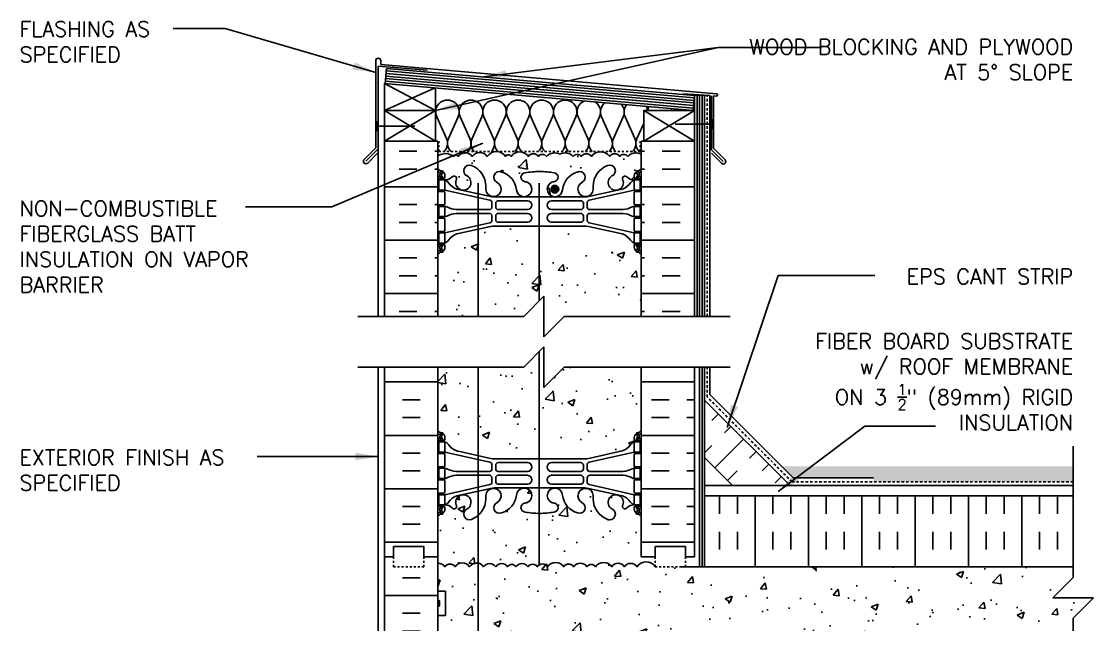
# Model space of a CAD drawing. Header units: inches. Extents: x 103.7 to 156.5, y 88.9 to 167.4.
# Drawn here: x 103.7 to 156.5, y 137.7 to 167.4 of the extents above; entities that cross this region are included whole.
import ezdxf

# ---------------------------------------------------------------- set-up
doc = ezdxf.new("R2010")
doc.units = ezdxf.units.IN
doc.header["$LTSCALE"] = 0.5
doc.header["$MEASUREMENT"] = 0
doc.linetypes.add('DASHED2', pattern=[0.375, 0.25, -0.125])
for name, color, linetype in [('HATCH', 12, 'Continuous'), ('line25', 2, 'Continuous'), ('LINE3', 3, 'Continuous'), ('LINE50', 5, 'Continuous'), ('LINE9', 9, 'Continuous'), ('TEXT', 4, 'Continuous'), ('Web_Edge', 9, 'Continuous')]:
    doc.layers.add(name, color=color, linetype=linetype)
doc.styles.add('DIM', font='romans.shx', dxfattribs={"width": 0.7})
doc.styles.add('ROMANS', font='romans.shx', dxfattribs={"height": 0.75})
doc.dimstyles.new('ext_12', dxfattribs={"dimscale": 12, "dimtxt": 0.09375, "dimasz": 0.09375, "dimexe": 0.09375, "dimexo": 0.0625, "dimgap": 0.0625, "dimtad": 1, "dimdec": 1, "dimzin": 3, "dimdsep": 46, "dimlunit": 4, "dimtxsty": 'DIM', "dimcen": 0.09, "dimdle": 0.09375, "dimclrt": 4, "dimadec": 0, "dimazin": 0, "dimtfac": 1, "dimtdec": 1, "dimtmove": 2, "dimatfit": 3, "dimfxl": 1, "dimfrac": 2, "dimtolj": 1, "dimtzin": 0, "dimarcsym": 0})

msp = doc.modelspace()

# ---------------------------------------------------------------- hatches: boundary and pattern name
at = {"layer": 'HATCH'}
h = msp.add_hatch(dxfattribs=at)
h.set_pattern_fill('INSUL', color=256, scale=7, style=0)
h.set_pattern_definition([(0, (-2801.9145, -252.9), (0, 2.625), []), (0, (-2801.9145, -252.025), (0, 2.625), [0.875, -0.875]), (0, (-2801.9145, -251.15), (0, 2.625), [0.875, -0.875])])
h.paths.add_polyline_path([(124.247, 161.479), (121.622, 161.479), (121.622, 152.854), (124.247, 152.854)])
h = msp.add_hatch(dxfattribs=at)
h.set_pattern_fill('INSUL', color=256, scale=7, style=0)
h.set_pattern_definition([(180, (3060.4086, -252.9), (0, 2.625), []), (180, (3060.4086, -252.025), (0, 2.625), [0.875, -0.875]), (180, (3060.4086, -251.15), (0, 2.625), [0.875, -0.875])])
h.paths.add_polyline_path([(136.872, 161.479), (134.247, 161.479), (134.247, 152.854), (136.872, 152.854)])
h = msp.add_hatch(dxfattribs=at)
h.set_pattern_fill('AR-CONC', color=256, scale=0.5)
h.paths.add_polyline_path([(155.512, 138.003), (156.512, 139.003), (154.512, 139.003), (155.512, 140.003), (155.512, 140.534), (136.185, 140.534), (134.935, 140.534), (134.935, 140.56, 0.508635), (134.046, 140.543, 0.520567), (133.429, 140.543, 0.520567), (132.797, 140.543, 0.520567), (132.008, 140.543, 0.520567), (131.582, 140.543, 0.520567), (130.923, 140.543, 0.520567), (130.435, 140.543, 0.520567), (129.646, 140.543, 0.520567), (129.136, 140.543, 0.520567), (128.679, 140.543, 0.520567), (128.088, 140.543, 0.520567), (127.678, 140.543, 0.520567), (127.09, 140.543, 0.520567), (126.495, 140.543, 0.520567), (125.806, 140.543, 0.520567), (125.091, 140.543, 0.520567), (124.589, 140.543, 0.253229), (124.247, 140.714), (124.247, 139.339), (124.612, 139.339), (124.612, 138.139), (124.247, 138.139), (124.247, 137.389), (124.612, 137.389), (124.612, 136.189), (124.247, 136.189), (124.247, 135.439), (124.612, 135.439), (124.612, 134.239), (124.247, 134.239), (124.247, 133.489), (124.612, 133.489), (124.612, 132.405, -0.223532), (124.822, 132.284, -0.520567), (125.215, 132.284, -0.520567), (125.547, 132.284, -0.520567), (125.909, 132.284, -0.520567), (126.281, 132.284, -0.520567), (126.747, 132.284, -0.520567), (127.14, 132.284, -0.520567), (127.471, 132.284, -0.520567), (127.834, 132.284, -0.520567), (128.206, 132.284, -0.520567), (128.672, 132.284, -0.520567), (129.065, 132.284, -0.520567), (129.396, 132.284, -0.493322), (129.747, 132.3, -0.520567), (130.14, 132.3, -0.520567), (130.471, 132.3, -0.546814), (130.843, 132.284, -0.520567), (131.237, 132.284, -0.520567), (131.568, 132.284, -0.546814), (131.94, 132.269, -0.520567), (132.333, 132.269, -0.520567), (132.664, 132.269, -0.546814), (133.036, 132.254, -0.520567), (133.43, 132.254, -0.520567), (133.761, 132.254, -0.546814), (134.133, 132.239, -0.153631), (134.247, 132.327), (134.247, 132.534), (155.512, 132.534)])
h.paths.add_polyline_path([(134.247, 143.034, 0.08841), (134.101, 143.132), (134.011, 143.132), (134.011, 143.174, -0.249069), (133.901, 143.381), (133.901, 143.448, -0.414214), (133.964, 143.511), (134.011, 143.511), (134.011, 143.581), (133.906, 143.581, 0.231736), (133.548, 143.43, -0.8344), (133.337, 143.555), (133.349, 143.576, 2.155404), (132.81, 143.382, -1), (132.596, 142.871, -0.311223), (131.887, 143.887), (131.888, 144.052, 1.661382), (131.327, 143.699, -1), (131.113, 143.188, -0.307094), (130.375, 144.084, 1.604516), (129.816, 143.708, 0.055617), (129.995, 143.662, -0.843243), (129.961, 143.23, -0.047544), (129.247, 143.165, -0.047544), (128.533, 143.23, -0.843243), (128.499, 143.662, 0.055617), (128.678, 143.708, 1.604516), (128.12, 144.084, -0.307094), (127.381, 143.188, -1), (127.167, 143.699, 1.661382), (126.606, 144.052), (126.607, 143.906, -0.316114), (125.898, 142.871, -1), (125.684, 143.382, 2.155404), (125.146, 143.576), (125.157, 143.555, -0.834375), (124.946, 143.43, 0.23174), (124.588, 143.581), (124.483, 143.581), (124.483, 143.511), (124.531, 143.511, -0.414214), (124.593, 143.448), (124.593, 143.381, -0.249069), (124.483, 143.174), (124.483, 143.132), (124.393, 143.132, 0.088416), (124.247, 143.034), (124.247, 141.034), (124.247, 140.714, -0.253229), (124.589, 140.543, -0.520567), (125.091, 140.543, -0.520567), (125.806, 140.543, -0.520567), (126.495, 140.543, -0.520567), (127.09, 140.543, -0.520567), (127.678, 140.543, -0.520567), (128.088, 140.543, -0.520567), (128.679, 140.543, -0.520567), (129.136, 140.543, -0.520567), (129.646, 140.543, -0.520567), (130.435, 140.543, -0.520567), (130.923, 140.543, -0.520567), (131.582, 140.543, -0.520567), (132.008, 140.543, -0.520567), (132.797, 140.543, -0.520567), (133.429, 140.543, -0.520567), (134.046, 140.543, -0.508635), (134.935, 140.56), (134.935, 141.034), (134.247, 141.034)])
h.paths.add_polyline_path([(134.247, 150.354), (130.466, 150.354), (129.466, 149.354), (129.466, 151.354), (128.466, 150.354), (124.247, 150.354), (124.247, 147.227, 0.088416), (124.393, 147.129), (124.483, 147.129), (124.483, 147.088, -0.249069), (124.593, 146.881), (124.593, 146.813, -0.414214), (124.531, 146.751), (124.483, 146.751), (124.483, 146.681), (124.588, 146.681, -0.168672), (124.774, 146.531, 0.17445), (125.181, 146.235), (126.762, 145.882, 0.054974), (127.089, 145.846), (129.247, 145.846), (131.405, 145.846, 0.054974), (131.732, 145.882), (133.313, 146.235, 0.17445), (133.72, 146.531, -0.168672), (133.906, 146.681), (134.011, 146.681), (134.011, 146.751), (133.964, 146.751, -0.414214), (133.901, 146.813), (133.901, 146.881, -0.249069), (134.011, 147.088), (134.011, 147.129), (134.101, 147.129, 0.08841), (134.247, 147.227)])
h.paths.add_polyline_path([(134.247, 155.917, 0.08841), (134.101, 156.015), (134.011, 156.015), (134.011, 156.056, -0.249069), (133.901, 156.263), (133.901, 156.331, -0.414214), (133.964, 156.393), (134.011, 156.393), (134.011, 156.463), (133.906, 156.463, -0.168672), (133.72, 156.613, 0.17445), (133.313, 156.909), (131.732, 157.262, 0.054974), (131.405, 157.298), (129.247, 157.298), (127.089, 157.298, 0.054974), (126.762, 157.262), (125.181, 156.909, 0.17445), (124.774, 156.613, -0.168672), (124.588, 156.463), (124.483, 156.463), (124.483, 156.393), (124.531, 156.393, -0.414214), (124.593, 156.331), (124.593, 156.263, -0.249069), (124.483, 156.056), (124.483, 156.015), (124.393, 156.015, 0.088416), (124.247, 155.917), (124.247, 152.854), (128.466, 152.854), (129.466, 153.854), (129.466, 151.854), (130.466, 152.854), (134.247, 152.854)])
h.paths.add_polyline_path([(132.596, 160.273, -1), (132.81, 159.762, 2.155404), (133.349, 159.567), (133.337, 159.589, -0.834375), (133.548, 159.714, 0.23174), (133.906, 159.563), (134.011, 159.563), (134.011, 159.633), (133.964, 159.633, -0.414214), (133.901, 159.696), (133.901, 159.763, -0.249069), (134.011, 159.97), (134.011, 160.012), (134.101, 160.012, 0.08841), (134.247, 160.11), (134.247, 160.83, 0.336749), (133.585, 160.724, 0.520567), (133.198, 160.724, 0.520567), (132.698, 160.724, 0.259173), (132.247, 160.944, 0.259173), (131.796, 160.724, 0.520567), (131.296, 160.724, 0.520567), (130.909, 160.724, 0.336749), (130.247, 160.83, 0.336749), (129.585, 160.724, 0.520567), (129.198, 160.724, 0.520567), (128.698, 160.724, 0.520567), (127.852, 160.724, 0.520567), (127.57, 160.724, 0.520567), (126.675, 160.724, 0.520567), (125.935, 160.724, 0.520567), (125.242, 160.724, 0.520567), (125.022, 160.724, 0.321585), (124.247, 160.75), (124.247, 160.11, 0.088416), (124.393, 160.012), (124.483, 160.012), (124.483, 159.97, -0.249069), (124.593, 159.763), (124.593, 159.696, -0.414214), (124.531, 159.633), (124.483, 159.633), (124.483, 159.563), (124.588, 159.563, 0.231736), (124.946, 159.714, -0.8344), (125.157, 159.589), (125.146, 159.567, 2.155404), (125.684, 159.762, -1), (125.898, 160.273, -0.311223), (126.607, 159.257), (126.606, 159.092, 1.661382), (127.167, 159.445, -1), (127.381, 159.956, -0.30095), (128.117, 159.084, 1.661382), (128.678, 159.436, 0.055617), (128.499, 159.482, -0.843243), (128.533, 159.914, -0.047544), (129.247, 159.979, -0.047544), (129.961, 159.914, -0.843243), (129.995, 159.482, 0.055617), (129.816, 159.436, 1.661382), (130.377, 159.084, -0.30095), (131.113, 159.956, -1), (131.327, 159.445, 1.661382), (131.888, 159.092), (131.887, 159.257, -0.311223)])
h.paths.add_polyline_path([(133.737, 131.722), (133.617, 131.922), (133.617, 132.034), (134.247, 132.034), (134.247, 132.327, 0.153631), (134.133, 132.239, 0.546814), (133.761, 132.254, 0.520567), (133.43, 132.254, 0.520567), (133.036, 132.254, 0.546814), (132.664, 132.269, 0.520567), (132.333, 132.269, 0.520567), (131.94, 132.269, 0.546814), (131.568, 132.284, 0.520567), (131.237, 132.284, 0.520567), (130.843, 132.284, 0.546814), (130.471, 132.3, 0.520567), (130.14, 132.3, 0.520567), (129.747, 132.3, 0.493322), (129.396, 132.284, 0.520567), (129.065, 132.284, 0.520567), (128.672, 132.284, 0.520567), (128.206, 132.284, 0.520567), (127.834, 132.284, 0.520567), (127.471, 132.284, 0.520567), (127.14, 132.284, 0.520567), (126.747, 132.284, 0.520567), (126.281, 132.284, 0.520567), (125.909, 132.284, 0.520567), (125.547, 132.284, 0.520567), (125.215, 132.284, 0.520567), (124.822, 132.284, 0.223532), (124.612, 132.405, 0.266074), (124.356, 132.284, 0.154863), (124.247, 132.368), (124.247, 132.034), (124.877, 132.034), (124.877, 131.922), (124.757, 131.722), (124.757, 130.361, 0.268156), (124.918, 130.213), (133.576, 130.213, 0.268138), (133.737, 130.361)])
h.paths.add_polyline_path([(129.171, 129.65, 0.225652), (128.796, 130.025), (125.132, 130.025, 0.225652), (124.757, 129.65), (124.757, 128.809, 0.225652), (125.132, 128.434), (128.796, 128.434, 0.225652), (129.171, 128.809)])
h.paths.add_polyline_path([(129.171, 127.869, 0.225652), (128.796, 128.244), (125.132, 128.244, 0.225652), (124.757, 127.869), (124.757, 127.028, 0.225652), (125.132, 126.653), (128.796, 126.653, 0.225652), (129.171, 127.028)])
h.paths.add_polyline_path([(133.737, 127.869, 0.225652), (133.362, 128.244), (129.698, 128.244, 0.225652), (129.323, 127.869), (129.323, 127.028, 0.225652), (129.698, 126.653), (133.362, 126.653, 0.225652), (133.737, 127.028)])
h.paths.add_polyline_path([(133.737, 129.65, 0.225652), (133.362, 130.025), (129.698, 130.025, 0.225652), (129.323, 129.65), (129.323, 128.809, 0.225652), (129.698, 128.434), (133.362, 128.434, 0.225652), (133.737, 128.809)])
h.paths.add_polyline_path([(133.737, 125.6, 0.108935), (133.584, 125.487, -0.8344), (133.373, 125.613), (133.385, 125.634, 2.155404), (132.846, 125.44, -1), (132.632, 124.929, -0.311223), (131.923, 125.945), (131.924, 126.11, 1.661382), (131.363, 125.757, -1), (131.149, 125.246, -0.30095), (130.413, 126.118, 1.661382), (129.852, 125.765, 0.055617), (130.031, 125.72, -0.843243), (129.997, 125.287, -0.049932), (129.247, 125.223, -0.049932), (128.497, 125.287, -0.843243), (128.463, 125.72, 0.055617), (128.642, 125.765, 1.661382), (128.081, 126.118, -0.30095), (127.345, 125.246, -1), (127.131, 125.757, 1.661382), (126.57, 126.11), (126.571, 125.945, -0.311223), (125.862, 124.929, -1), (125.648, 125.44, 2.155404), (125.11, 125.634), (125.121, 125.613, -0.834375), (124.91, 125.487, 0.108938), (124.757, 125.6), (124.757, 123.763), (124.657, 123.763), (124.657, 123.733, -0.414214), (124.607, 123.683), (124.481, 123.683), (124.432, 123.533, -0.6), (124.332, 123.533), (124.247, 123.794), (124.247, 123.034), (124.247, 121.034, 0.088416), (124.393, 120.937), (124.483, 120.937), (124.483, 120.895, -0.249069), (124.593, 120.688), (124.593, 120.621, -0.414214), (124.531, 120.558), (124.483, 120.558), (124.483, 120.488), (124.588, 120.488, 0.231736), (124.946, 120.639, -0.8344), (125.157, 120.514), (125.146, 120.492, 2.155404), (125.684, 120.687, -1), (125.898, 121.198, -0.311223), (126.607, 120.182), (126.606, 120.017, 1.661382), (127.167, 120.37, -1), (127.381, 120.881, -0.30095), (128.117, 120.009, 1.661382), (128.678, 120.361, 0.055617), (128.499, 120.407, -0.843243), (128.533, 120.839, -0.047544), (129.247, 120.904, -0.047544), (129.961, 120.839, -0.843243), (129.995, 120.407, 0.055617), (129.816, 120.361, 1.661382), (130.377, 120.009, -0.30095), (131.113, 120.881, -1), (131.327, 120.37, 1.661382), (131.888, 120.017), (131.887, 120.182, -0.311223), (132.596, 121.198, -1), (132.81, 120.687, 2.155404), (133.349, 120.492), (133.337, 120.514, -0.834375), (133.548, 120.639, 0.23174), (133.906, 120.488), (134.011, 120.488), (134.011, 120.558), (133.964, 120.558, -0.414214), (133.901, 120.621), (133.901, 120.688, -0.249069), (134.011, 120.895), (134.011, 120.937), (134.101, 120.937, 0.08841), (134.247, 121.034), (134.247, 123.034), (134.247, 123.794), (134.162, 123.533, -0.6), (134.062, 123.533), (134.013, 123.683), (133.887, 123.683, -0.414214), (133.837, 123.733), (133.837, 123.763), (133.737, 123.763)])
h.paths.add_polyline_path([(134.247, 116.842, 0.08841), (134.101, 116.939), (134.011, 116.939), (134.011, 116.981, -0.249069), (133.901, 117.188), (133.901, 117.256, -0.414214), (133.964, 117.318), (134.011, 117.318), (134.011, 117.388), (133.906, 117.388, -0.155529), (133.73, 117.522, 0.180914), (133.313, 117.834), (131.732, 118.187, 0.054974), (131.405, 118.223), (129.247, 118.223), (127.089, 118.223, 0.054974), (126.762, 118.187), (125.181, 117.834, 0.180914), (124.764, 117.522, -0.155529), (124.588, 117.388), (124.483, 117.388), (124.483, 117.318), (124.531, 117.318, -0.414214), (124.593, 117.256), (124.593, 117.188, -0.249069), (124.483, 116.981), (124.483, 116.939), (124.393, 116.939, 0.088416), (124.247, 116.842), (124.247, 114.034), (128.466, 114.034), (129.466, 115.034), (129.466, 113.034), (130.466, 114.034), (134.247, 114.034)])
h = msp.add_hatch(dxfattribs=at)
h.set_pattern_fill('INSUL', color=256, scale=7, style=0)
h.paths.add_polyline_path([(136.872, 150.354), (134.247, 150.354), (134.247, 141.034), (134.935, 141.034), (134.935, 141.534), (136.435, 141.534), (136.435, 141.034), (136.872, 141.034)])
h.paths.add_polyline_path([(124.247, 150.354), (121.622, 150.354), (121.622, 141.034), (122.06, 141.034), (122.06, 141.534), (123.56, 141.534), (123.56, 141.034), (124.247, 141.034)])
h = msp.add_hatch(dxfattribs=at)
h.set_pattern_fill('INSUL', color=256, scale=7, angle=45, style=0)
h.set_pattern_definition([(45, (30.069, -14.3667), (-1.856155, 1.856155), []), (45, (29.4502, -13.748), (-1.856155, 1.856155), [0.875, -0.875]), (45, (28.8315, -13.1292), (-1.856155, 1.856155), [0.875, -0.875])])
h.paths.add_polyline_path([(138.62, 144.659), (141.449, 144.659), (137.372, 148.736), (137.372, 145.908)])
h = msp.add_hatch(dxfattribs=at)
h.set_pattern_fill('GRAVEL', color=256, style=0)
h.set_pattern_definition([(228.0128, (4.72, 1), (-7.999998232, -9.000001342), [0.134536, -13.319088]), (184.9697, (4.63, 0.9), (12.0000010515, 0.999991307), [0.230868, -22.855925]), (132.5104, (4.4, 0.88), (9.999990718, -11.000008674), [0.162788, -16.116032]), (267.2737, (4.01, 0.63), (0.999996018, 20.000000295), [0.210238, -20.813558]), (292.8337, (4, 0.42), (-5.000009905, 11.999996412), [0.206155, -20.409373]), (357.2737, (4.08, 0.23), (-20.000000295, 0.999996018), [0.210238, -20.813558]), (37.6942, (4.29, 0.22), (-13.0000073456, -9.999990405), [0.278029, -27.524849]), (72.2553, (4.51, 0.39), (7.000010763, 21.999996231), [0.262488, -25.986321]), (121.4296, (4.59, 0.64), (-8.000008234, 12.999995036), [0.21095, -20.884073]), (175.2364, (4.48, 0.82), (11.000000946, -0.999991533), [0.240832, -11.800763]), (222.3974, (4.24, 0.84), (-12.000007351, -10.999992082), [0.311448, -30.833375]), (138.8141, (5, 0.62), (-7.000002947, 5.999997313), [0.106301, -10.523844]), (171.4692, (4.92, 0.69), (12.999998285, -2.00000791), [0.202237, -20.021511]), (225, (4.72, 0.72), (-1e-16, -1.0000003), [0.141421, -1.272792]), (203.1986, (4.65, 0.84), (4.99999973, 2.000001325), [0.076158, -7.539615]), (291.8014, (4.58, 0.81), (-0.99999991, 3.00000027), [0.107703, -5.277462]), (30.9638, (4.62, 0.71), (2.99999802, 2.00000248), [0.174929, -5.656023]), (161.5651, (4.77, 0.8), (2.00000043, -0.9999984), [0.126491, -3.035787]), (16.3895, (4, 0.81), (10.000002198, 2.99999271), [0.1772, -17.542845]), (70.3462, (4.17, 0.86), (-3.999995247, -11.000002136), [0.148661, -14.717408]), (293.1986, (4.77, 1), (-2.000001325, 4.99999973), [0.152315, -7.463458]), (343.6105, (4.83, 0.86), (-10.000002198, 2.99999271), [0.1772, -17.542845]), (339.444, (4, 0.19), (-5.000001845, 1.999995996), [0.17088, -8.373124]), (294.7751, (4.16, 0.13), (-4.99999219, 11.000003422), [0.143178, -14.174643]), (66.8014, (4.78, 0), (2.000001325, 4.99999973), [0.152315, -7.463458]), (17.354, (4.84, 0.14), (-13.000002019, -3.999994502), [0.167631, -16.595424]), (69.444, (4.29, 0), (-1.999995996, -5.000001845), [0.08544, -8.458564]), (101.3099, (4.72, 0), (-0.99999763, 4.00000075), [0.05099, -5.048029]), (165.9638, (4.71, 0.05), (3.00000055, -0.99999806), [0.206155, -3.91695]), (186.009, (4.51, 0.1), (9.999999751, 0.999999317), [0.19105, -18.913923]), (303.6901, (4.62, 0.62), (-1.00000133, 1.99999956), [0.144222, -3.461329]), (353.1572, (4.7, 0.5), (16.9999993655, -2.000007998), [0.251794, -24.927563]), (60.9454, (4.95, 0.47), (-4.000000027, -7.000000385), [0.102956, -10.192674]), (90, (5, 0.56), (-1, 1), [0.06, -0.94]), (120.2564, (4.49, 0.13), (3.999994887, -7.000002456), [0.138924, -13.75352]), (48.0128, (4.42, 0.25), (7.999998232, 9.000001342), [0.269072, -13.184552]), (0, (4.6, 0.45), (1, 1), [0.26, -0.74]), (325.3048, (4.86, 0.45), (-9.999994259, 7.00000861), [0.158114, -15.653274]), (254.0546, (4.99, 0.36), (-0.99999989, -4.00000013), [0.145602, -7.134508]), (207.646, (4.95, 0.22), (-18.999995807, -10.000007713), [0.237065, -23.469474]), (175.4261, (4.74, 0.11), (-13.000000558, 0.999994801), [0.250799, -24.829074])])
h.paths.add_polyline_path([(155.512, 145.472), (141.167, 145.472), (141.729, 144.909), (145.677, 144.909), (145.677, 144.722), (155.512, 144.722)])
h = msp.add_hatch(dxfattribs=at)
h.set_pattern_fill('INSUL', color=256, scale=7, angle=90, style=0)
h.set_pattern_definition([(90, (37.4825, -14.3667), (-2.625, 2e-16), []), (90, (36.6075, -14.3667), (-2.625, 2e-16), [0.875, -0.875]), (90, (35.7325, -14.3667), (-2.625, 2e-16), [0.875, -0.875])])
h.paths.add_polyline_path([(137.372, 144.034), (137.372, 140.534), (155.512, 140.534), (155.512, 144.034)])
h = msp.add_hatch(dxfattribs=at)
h.set_pattern_fill('INSUL', color=256, scale=7, style=0)
h.paths.add_polyline_path([(136.872, 132.534), (134.247, 132.534), (134.247, 123.034), (134.935, 123.034), (134.935, 123.534), (136.435, 123.534), (136.435, 123.034), (136.872, 123.034)])
h.paths.add_polyline_path([(124.247, 141.034), (123.56, 141.034), (123.56, 140.534), (122.06, 140.534), (122.06, 141.034), (121.622, 141.034), (121.622, 123.034), (122.06, 123.034), (122.06, 123.534), (123.56, 123.534), (123.56, 123.034), (124.247, 123.034)])
at = {"layer": 'LINE3'}
h = msp.add_hatch(color=256, dxfattribs=at)
h.paths.add_polyline_path([(130.187, 159.146, 0.831395), (129.819, 159.146)])
h.paths.add_polyline_path([(130.191, 159.111, 0.045935), (130.187, 159.146), (129.819, 159.146, 0.045935), (129.816, 159.111, 1)])

# ---------------------------------------------------------------- linework, layer by layer
msp.add_line((155.512, 144.722), (155.512, 145.472))
at = {"layer": 'HATCH'}
for p, q in [((121.185, 161.141), (121.185, 165.428)), ((121.31, 161.089), (121.31, 165.169)), ((123.714, 164.959), (121.31, 165.169)), ((121.435, 165.252), (121.435, 165.428)), ((137.953, 163.807), (121.435, 165.252)), ((136.839, 163.352), (121.685, 164.678)), ((136.85, 163.477), (121.696, 164.803)), ((136.861, 163.601), (121.707, 164.927)), ((121.622, 164.307), (124.122, 162.979)), ((136.817, 163.103), (121.663, 164.429)), ((136.828, 163.228), (121.674, 164.553)), ((124.112, 164.089), (121.622, 162.979)), ((137.622, 163.713), (136.315, 163.804)), ((136.997, 152.854), (136.997, 163.73)), ((137.122, 152.854), (137.122, 163.73)), ((137.247, 152.854), (137.247, 163.73)), ((137.622, 152.854), (137.622, 163.713)), ((137.716, 161.045), (137.716, 163.705)), ((137.947, 163.693), (137.81, 163.702)), ((137.81, 161.128), (137.81, 163.702)), ((124.122, 161.479), (121.622, 162.979)), ((124.122, 162.979), (121.622, 161.479)), ((124.185, 162.675), (124.664, 161.602)), ((125.244, 162.675), (124.765, 161.602)), ((125.344, 162.675), (125.824, 161.602)), ((126.403, 162.675), (125.924, 161.602)), ((126.504, 162.675), (126.983, 161.602)), ((127.563, 162.675), (127.084, 161.602)), ((127.663, 162.675), (128.142, 161.602)), ((128.722, 162.675), (128.243, 161.602)), ((128.823, 162.675), (129.302, 161.602)), ((129.881, 162.675), (129.403, 161.602)), ((129.982, 162.675), (130.461, 161.602)), ((131.041, 162.675), (130.562, 161.602)), ((131.141, 162.675), (131.621, 161.602)), ((132.2, 162.675), (131.721, 161.602)), ((132.301, 162.675), (132.78, 161.602)), ((133.36, 162.675), (132.881, 161.602)), ((133.461, 162.675), (133.94, 161.602)), ((134.372, 161.479), (136.872, 162.979)), ((134.372, 162.979), (136.872, 161.479)), ((134.372, 162.345), (134.041, 161.602)), ((121.185, 161.141), (120.616, 160.572)), ((121.31, 161.089), (120.704, 160.484)), ((137.716, 161.045), (138.29, 160.471)), ((137.81, 161.128), (138.378, 160.559)), ((121.26, 160.863), (120.793, 160.396)), ((137.703, 160.881), (138.201, 160.383)), ((137.122, 140.534), (137.122, 150.354)), ((137.247, 140.534), (137.247, 150.354)), ((137.622, 150.354), (137.622, 149.017)), ((141.729, 144.909), (137.622, 149.017)), ((145.677, 144.909), (141.729, 144.909))]:
    msp.add_line(p, q, dxfattribs=at)
at = {"layer": 'HATCH', "color": 6, "linetype": 'DASHED2', "ltscale": 0.5}
for points in [[(122.935, 161.479), (124.291, 161.479), (124.291, 160.958), (127.247, 160.958)], [(135.56, 161.479), (134.203, 161.479), (134.203, 160.958), (127.247, 160.958)]]:
    msp.add_lwpolyline(points, dxfattribs=at)
at = {"layer": 'HATCH'}
for points in [[(124.247, 160.75, -0.321585), (125.022, 160.724, -0.520567), (125.242, 160.724, -0.520567), (125.935, 160.724, -0.520567), (126.675, 160.724, -0.520567), (127.57, 160.724, -0.520567), (127.852, 160.724, -0.520567), (128.698, 160.724, -0.520567), (129.198, 160.724, -0.520567), (129.585, 160.724, -0.336749), (130.247, 160.83)], [(132.247, 160.944, 0.259173), (131.796, 160.724, 0.520567), (131.296, 160.724, 0.520567), (130.909, 160.724, 0.336749), (130.247, 160.83)], [(132.247, 160.944, -0.259173), (132.698, 160.724, -0.520567), (133.198, 160.724, -0.520567), (133.585, 160.724, -0.336749), (134.247, 160.83)], [(134.947, 140.543, 0.520567), (134.046, 140.543, 0.520567), (133.429, 140.543, 0.520567), (132.797, 140.543, 0.520567), (132.008, 140.543, 0.520567), (131.582, 140.543, 0.520567), (130.923, 140.543, 0.520567), (130.435, 140.543, 0.520567), (129.646, 140.543, 0.520567), (129.136, 140.543, 0.520567), (128.679, 140.543, 0.520567), (128.088, 140.543, 0.520567), (127.678, 140.543, 0.520567), (127.09, 140.543, 0.520567), (126.495, 140.543, 0.520567), (125.806, 140.543, 0.520567), (125.091, 140.543, 0.520567), (124.589, 140.543, 0.253229), (124.247, 140.714, 0.253229)]]:
    msp.add_lwpolyline(points, format="xyb", dxfattribs=at)
for centre, radius, start, end in [((121.31, 165.428), 0.125, 0, 180), ((137.95, 163.75), 0.0568, 266.6389, 86.6389), ((124.714, 162.912), 0.58, 335.9664, 204.0694), ((125.874, 162.912), 0.58, 335.9664, 204.0694), ((127.033, 162.912), 0.58, 335.9664, 204.0694), ((128.192, 162.912), 0.58, 335.9664, 204.0694), ((129.352, 162.912), 0.58, 335.9664, 204.0694), ((130.511, 162.912), 0.58, 335.9664, 204.0694), ((131.671, 162.912), 0.58, 112.479, 204.0694), ((131.671, 162.912), 0.58, 335.9664, 57.521), ((132.83, 162.912), 0.58, 129.5312, 204.0694), ((132.83, 162.912), 0.58, 335.9664, 40.4688), ((133.99, 162.912), 0.58, 142.4145, 204.0694), ((133.99, 162.912), 0.58, 6.6407, 27.5855), ((135.15, 162.912), 0.58, 153.6388, 173.3593), ((135.15, 162.912), 0.58, 6.6407, 16.3612), ((124.135, 161.365), 0.58, 315.3149, 24.0694), ((125.295, 161.365), 0.58, 155.9664, 224.6851), ((125.294, 161.365), 0.58, 315.3149, 24.0694), ((126.454, 161.365), 0.58, 155.9664, 224.6851), ((126.454, 161.365), 0.58, 315.3149, 24.0694), ((127.613, 161.365), 0.58, 155.9664, 224.6851), ((127.613, 161.365), 0.58, 315.3149, 24.0694), ((128.773, 161.365), 0.58, 155.9664, 224.6851), ((128.773, 161.365), 0.58, 315.3149, 24.0694), ((129.932, 161.365), 0.58, 155.9664, 224.6851), ((129.932, 161.365), 0.58, 315.3149, 24.0694), ((131.091, 161.365), 0.58, 155.9664, 224.6851), ((131.091, 161.365), 0.58, 315.3149, 24.0694), ((132.251, 161.365), 0.58, 155.9664, 224.6851), ((132.251, 161.365), 0.58, 315.3149, 24.0694), ((133.411, 161.365), 0.58, 155.9664, 224.6851), ((133.411, 161.365), 0.58, 315.3149, 24.0694), ((134.57, 161.365), 0.58, 155.9664, 224.6851), ((120.704, 160.484), 0.125, 135, 315), ((127.613, 161.365), 0.58, 259.8878, 270), ((128.772, 161.365), 0.58, 255.8368, 268.3302), ((133.931, 161.365), 0.58, 297.6798, 302.977), ((138.29, 160.471), 0.125, 225, 45)]:
    msp.add_arc(centre, radius, start, end, dxfattribs=at)
at = {"layer": 'line25'}
for p, q in [((121.652, 164.304), (121.718, 165.052)), ((136.872, 163.726), (121.718, 165.052)), ((121.622, 164.307), (121.622, 161.479)), ((136.806, 162.979), (121.622, 164.307)), ((124.122, 161.479), (124.122, 164.088)), ((136.806, 162.979), (136.872, 163.726)), ((136.872, 162.979), (136.872, 163.73)), ((137.372, 163.73), (136.872, 163.73)), ((137.372, 152.854), (137.372, 163.73)), ((124.122, 162.979), (121.622, 162.979)), ((124.247, 161.479), (124.247, 152.854)), ((134.247, 152.854), (134.247, 161.479)), ((124.247, 141.034), (124.247, 150.354)), ((134.247, 150.354), (134.247, 141.034)), ((137.372, 140.534), (137.372, 150.354)), ((141.574, 144.534), (137.372, 148.736)), ((138.745, 144.534), (137.372, 145.908)), ((124.247, 123.034), (124.247, 141.034)), ((136.185, 140.534), (155.512, 140.534)), ((124.247, 139.339), (124.612, 139.339)), ((124.612, 138.139), (124.612, 139.339)), ((124.247, 138.139), (124.612, 138.139))]:
    msp.add_line(p, q, dxfattribs=at)
msp.add_lwpolyline([(136.872, 162.979), (136.872, 161.479), (134.372, 161.479), (134.372, 162.979)], close=True, dxfattribs=at)
msp.add_lwpolyline([(155.512, 144.034), (137.372, 144.034)], dxfattribs=at)
at = {"layer": 'LINE3'}
for p, q in [((126.224, 159.41), (126.224, 152.854)), ((129.233, 159.41), (129.233, 153.621)), ((129.233, 151.121), (129.233, 140.633)), ((126.224, 114.034), (126.224, 150.354))]:
    msp.add_line(p, q, dxfattribs=at)
msp.add_circle((130.003, 159.111), 0.188, dxfattribs=at)
at = {"layer": 'LINE50', "color": 9, "linetype": 'DASHED2'}
for p, q in [((137.497, 152.854), (137.497, 163.721)), ((137.497, 148.892), (137.497, 150.354)), ((141.667, 144.722), (137.497, 148.892)), ((155.512, 144.722), (141.667, 144.722))]:
    msp.add_line(p, q, dxfattribs=at)
at = {"layer": 'LINE50'}
for p, q in [((121.622, 161.479), (124.247, 161.479)), ((121.622, 152.854), (121.622, 161.479)), ((134.247, 161.479), (136.872, 161.479)), ((136.872, 152.854), (136.872, 161.479)), ((121.622, 141.034), (121.622, 150.354)), ((136.872, 150.354), (136.872, 141.034)), ((121.622, 141.034), (121.622, 123.034))]:
    msp.add_line(p, q, dxfattribs=at)
for points in [[(121.622, 141.034), (122.06, 141.034), (122.06, 141.534), (123.56, 141.534), (123.56, 141.034), (124.247, 141.034)], [(136.872, 141.034), (136.435, 141.034), (136.435, 141.534), (134.935, 141.534), (134.935, 141.034), (134.247, 141.034)]]:
    msp.add_lwpolyline(points, dxfattribs=at)
at = {"layer": 'LINE9'}
for p, q in [((137.762, 162.308), (137.762, 162.558)), ((121.265, 162.214), (121.265, 162.464)), ((121.265, 162.214), (123.111, 162.214)), ((121.265, 162.214), (121.265, 161.964)), ((137.762, 162.308), (135.916, 162.308)), ((137.762, 162.308), (137.762, 162.058)), ((121.31, 152.854), (121.31, 161.089)), ((128.466, 152.854), (129.466, 153.854)), ((129.466, 151.854), (129.466, 153.854)), ((120.31, 152.854), (128.466, 152.854)), ((130.466, 152.854), (129.466, 151.854)), ((130.466, 152.854), (138.622, 152.854)), ((128.466, 150.354), (129.466, 151.354)), ((129.466, 149.354), (129.466, 151.354)), ((120.31, 150.354), (128.466, 150.354)), ((121.31, 150.354), (121.31, 114.034)), ((130.466, 150.354), (129.466, 149.354)), ((130.466, 150.354), (138.622, 150.354)), ((155.512, 140.003), (155.512, 146.472)), ((154.512, 139.003), (155.512, 140.003)), ((124.247, 138.629), (124.247, 138.849)), ((124.247, 138.794), (124.247, 138.794)), ((124.287, 138.889), (124.287, 138.889)), ((124.327, 138.629), (124.327, 138.849)), ((154.512, 139.003), (156.512, 139.003)), ((156.512, 139.003), (155.512, 138.003)), ((124.247, 138.684), (124.247, 138.684)), ((124.287, 138.589), (124.287, 138.589)), ((155.512, 131.534), (155.512, 138.003))]:
    msp.add_line(p, q, dxfattribs=at)
msp.add_lwpolyline([(155.512, 144.534), (137.372, 144.534)], dxfattribs=at)
at = {"layer": 'LINE9', "linetype": 'DASHED2', "ltscale": 0.15}
for points in [[(136.435, 141.034), (136.435, 141.034), (136.435, 141.534), (134.935, 141.534), (134.935, 141.034), (134.935, 141.034)], [(122.06, 141.034), (122.06, 141.034), (122.06, 140.534), (123.56, 140.534), (123.56, 141.034), (123.56, 141.034)], [(136.435, 141.034), (136.435, 141.034), (136.435, 140.534), (134.935, 140.534), (134.935, 141.034), (134.935, 141.034)]]:
    msp.add_lwpolyline(points, dxfattribs=at)
at = {"layer": 'LINE9'}
for centre, start, end in [((124.287, 138.849), 90, 180), ((124.287, 138.849), 360, 90), ((124.287, 138.629), 180, 270), ((124.287, 138.629), 270, 0)]:
    msp.add_arc(centre, 0.04, start, end, dxfattribs=at)
at = {"layer": 'Web_Edge'}
for p, q in [((124.393, 160.012), (124.483, 160.012)), ((124.483, 160.012), (124.483, 159.97)), ((134.101, 160.012), (134.011, 160.012)), ((134.011, 160.012), (134.011, 159.97)), ((124.247, 159.733), (124.325, 159.733)), ((124.247, 159.633), (124.531, 159.633)), ((124.393, 159.633), (124.393, 159.563)), ((124.483, 159.633), (124.483, 159.563)), ((124.593, 159.763), (124.593, 159.696)), ((125.146, 159.567), (125.157, 159.589)), ((133.349, 159.567), (133.337, 159.589)), ((133.901, 159.763), (133.901, 159.696)), ((134.247, 159.633), (133.964, 159.633)), ((134.011, 159.633), (134.011, 159.563)), ((134.101, 159.633), (134.101, 159.563)), ((134.247, 159.733), (134.169, 159.733)), ((124.247, 158.993), (124.531, 158.993)), ((124.393, 159.063), (124.393, 158.993)), ((124.483, 159.063), (124.483, 158.993)), ((126.806, 158.567), (124.588, 159.063)), ((124.593, 158.931), (124.593, 158.396)), ((126.762, 158.765), (125.181, 159.118)), ((126.607, 159.257), (126.606, 159.092)), ((131.688, 158.567), (133.906, 159.063)), ((131.732, 158.765), (133.313, 159.118)), ((131.887, 159.257), (131.888, 159.092)), ((133.901, 158.931), (133.901, 158.396)), ((134.247, 158.993), (133.964, 158.993)), ((134.011, 159.063), (134.011, 158.993)), ((134.101, 159.063), (134.101, 158.993)), ((124.247, 158.333), (124.531, 158.333)), ((124.393, 158.333), (124.393, 158.263)), ((124.483, 158.333), (124.483, 158.263)), ((126.903, 158.232), (126.903, 158.445)), ((127.089, 158.729), (129.247, 158.729)), ((127.091, 158.233), (127.091, 158.417)), ((127.216, 158.542), (128.655, 158.542)), ((131.405, 158.729), (129.247, 158.729)), ((131.278, 158.542), (129.839, 158.542)), ((131.403, 158.233), (131.403, 158.417)), ((131.591, 158.232), (131.591, 158.445)), ((134.247, 158.333), (133.964, 158.333)), ((134.011, 158.333), (134.011, 158.263)), ((134.101, 158.333), (134.101, 158.263)), ((124.393, 157.693), (124.393, 157.763)), ((124.483, 157.693), (124.483, 157.763)), ((126.778, 158.107), (125.141, 158.107)), ((126.778, 157.919), (125.141, 157.919)), ((126.903, 157.794), (126.903, 157.582)), ((127.091, 157.793), (127.091, 157.609)), ((127.216, 158.108), (128.655, 158.108)), ((127.216, 157.918), (128.655, 157.918)), ((131.278, 158.108), (129.839, 158.108)), ((131.278, 157.918), (129.839, 157.918)), ((131.403, 157.793), (131.403, 157.609)), ((131.591, 157.794), (131.591, 157.582)), ((131.716, 158.107), (133.353, 158.107)), ((131.716, 157.919), (133.353, 157.919)), ((134.011, 157.693), (134.011, 157.763)), ((134.101, 157.693), (134.101, 157.763)), ((124.247, 157.693), (124.531, 157.693)), ((126.806, 157.46), (124.588, 156.963)), ((124.593, 157.096), (124.593, 157.631)), ((126.762, 157.262), (125.181, 156.909)), ((127.089, 157.298), (129.247, 157.298)), ((127.216, 157.484), (128.655, 157.484)), ((131.405, 157.298), (129.247, 157.298)), ((131.278, 157.484), (129.839, 157.484)), ((131.688, 157.46), (133.906, 156.963)), ((131.732, 157.262), (133.313, 156.909)), ((133.901, 157.096), (133.901, 157.631)), ((134.247, 157.693), (133.964, 157.693)), ((124.247, 157.033), (124.531, 157.033)), ((124.393, 156.963), (124.393, 157.033)), ((124.483, 156.963), (124.483, 157.033)), ((134.247, 157.033), (133.964, 157.033)), ((134.011, 156.963), (134.011, 157.033)), ((134.101, 156.963), (134.101, 157.033)), ((124.247, 156.393), (124.531, 156.393)), ((124.247, 156.293), (124.325, 156.293)), ((124.393, 156.393), (124.393, 156.463)), ((124.483, 156.393), (124.483, 156.463)), ((124.593, 156.263), (124.593, 156.331)), ((133.901, 156.263), (133.901, 156.331)), ((134.247, 156.393), (133.964, 156.393)), ((134.011, 156.393), (134.011, 156.463)), ((134.101, 156.393), (134.101, 156.463)), ((134.247, 156.293), (134.169, 156.293)), ((124.393, 156.015), (124.483, 156.015)), ((124.483, 156.015), (124.483, 156.056)), ((134.011, 156.015), (134.011, 156.056)), ((134.101, 156.015), (134.011, 156.015)), ((124.247, 146.851), (124.325, 146.851)), ((124.247, 146.751), (124.531, 146.751)), ((124.393, 147.129), (124.483, 147.129)), ((124.393, 146.751), (124.393, 146.681)), ((124.483, 147.129), (124.483, 147.088)), ((124.483, 146.751), (124.483, 146.681)), ((124.593, 146.881), (124.593, 146.813)), ((133.901, 146.881), (133.901, 146.813)), ((134.247, 146.751), (133.964, 146.751)), ((134.101, 147.129), (134.011, 147.129)), ((134.011, 147.129), (134.011, 147.088)), ((134.011, 146.751), (134.011, 146.681)), ((134.101, 146.751), (134.101, 146.681)), ((134.247, 146.851), (134.169, 146.851)), ((124.393, 146.181), (124.393, 146.111)), ((124.483, 146.181), (124.483, 146.111)), ((126.806, 145.684), (124.588, 146.181)), ((126.762, 145.882), (125.181, 146.235)), ((131.688, 145.684), (133.906, 146.181)), ((131.732, 145.882), (133.313, 146.235)), ((134.011, 146.181), (134.011, 146.111)), ((134.101, 146.181), (134.101, 146.111)), ((124.247, 146.111), (124.531, 146.111)), ((124.593, 146.048), (124.593, 145.513)), ((127.089, 145.846), (129.247, 145.846)), ((127.216, 145.66), (128.655, 145.66)), ((131.405, 145.846), (129.247, 145.846)), ((131.278, 145.66), (129.839, 145.66)), ((133.901, 146.048), (133.901, 145.513)), ((134.247, 146.111), (133.964, 146.111)), ((124.247, 145.451), (124.531, 145.451)), ((124.393, 145.451), (124.393, 145.381)), ((124.483, 145.451), (124.483, 145.381)), ((126.778, 145.225), (125.141, 145.225)), ((126.903, 145.35), (126.903, 145.562)), ((127.091, 145.351), (127.091, 145.535)), ((127.216, 145.226), (128.655, 145.226)), ((131.278, 145.226), (129.839, 145.226)), ((131.403, 145.351), (131.403, 145.535)), ((131.591, 145.35), (131.591, 145.562)), ((131.716, 145.225), (133.353, 145.225)), ((134.247, 145.451), (133.964, 145.451)), ((134.011, 145.451), (134.011, 145.381)), ((134.101, 145.451), (134.101, 145.381)), ((124.247, 144.811), (124.531, 144.811)), ((124.393, 144.811), (124.393, 144.881)), ((124.483, 144.811), (124.483, 144.881)), ((126.806, 144.577), (124.588, 144.081)), ((124.593, 144.213), (124.593, 144.748)), ((126.778, 145.037), (125.141, 145.037)), ((126.903, 144.912), (126.903, 144.699)), ((127.091, 144.911), (127.091, 144.727)), ((127.216, 145.036), (128.655, 145.036)), ((127.216, 144.602), (128.655, 144.602)), ((131.278, 145.036), (129.839, 145.036)), ((131.278, 144.602), (129.839, 144.602)), ((131.403, 144.911), (131.403, 144.727)), ((131.591, 144.912), (131.591, 144.699)), ((131.688, 144.577), (133.906, 144.081)), ((131.716, 145.037), (133.353, 145.037)), ((133.901, 144.213), (133.901, 144.748)), ((134.247, 144.811), (133.964, 144.811)), ((134.011, 144.811), (134.011, 144.881)), ((134.101, 144.811), (134.101, 144.881)), ((124.247, 144.151), (124.531, 144.151)), ((124.393, 144.081), (124.393, 144.151)), ((124.483, 144.081), (124.483, 144.151)), ((126.762, 144.379), (125.181, 144.026)), ((126.607, 143.887), (126.606, 144.052)), ((127.089, 144.415), (129.247, 144.415)), ((131.405, 144.415), (129.247, 144.415)), ((131.732, 144.379), (133.313, 144.026)), ((131.887, 143.887), (131.888, 144.052)), ((134.247, 144.151), (133.964, 144.151)), ((134.011, 144.081), (134.011, 144.151)), ((134.101, 144.081), (134.101, 144.151)), ((124.393, 143.511), (124.393, 143.581)), ((124.483, 143.511), (124.483, 143.581)), ((125.146, 143.576), (125.157, 143.555)), ((133.349, 143.576), (133.337, 143.555)), ((134.011, 143.511), (134.011, 143.581)), ((134.101, 143.511), (134.101, 143.581)), ((124.247, 143.511), (124.531, 143.511)), ((124.247, 143.411), (124.325, 143.411)), ((124.393, 143.132), (124.483, 143.132)), ((124.483, 143.132), (124.483, 143.174)), ((124.593, 143.381), (124.593, 143.448)), ((133.901, 143.381), (133.901, 143.448)), ((134.247, 143.511), (133.964, 143.511)), ((134.011, 143.132), (134.011, 143.174)), ((134.101, 143.132), (134.011, 143.132)), ((134.247, 143.411), (134.169, 143.411))]:
    msp.add_line(p, q, dxfattribs=at)
for points in [[(124.288, 159.063), (124.588, 159.063), (124.588, 159.563), (124.288, 159.563)], [(134.206, 159.063), (133.906, 159.063), (133.906, 159.563), (134.206, 159.563)], [(124.288, 156.963), (124.588, 156.963), (124.588, 156.463), (124.288, 156.463)], [(134.206, 156.963), (133.906, 156.963), (133.906, 156.463), (134.206, 156.463)], [(124.288, 146.181), (124.588, 146.181), (124.588, 146.681), (124.288, 146.681)], [(134.206, 146.181), (133.906, 146.181), (133.906, 146.681), (134.206, 146.681)], [(124.288, 144.081), (124.588, 144.081), (124.588, 143.581), (124.288, 143.581)], [(134.206, 144.081), (133.906, 144.081), (133.906, 143.581), (134.206, 143.581)]]:
    msp.add_lwpolyline(points, close=True, dxfattribs=at)
for points in [[(124.588, 158.013), (124.588, 158.263), (124.288, 158.263), (124.288, 158.013)], [(124.588, 158.013), (124.588, 157.763), (124.288, 157.763), (124.288, 158.013)], [(133.906, 158.013), (133.906, 158.263), (134.206, 158.263), (134.206, 158.013)], [(133.906, 158.013), (133.906, 157.763), (134.206, 157.763), (134.206, 158.013)], [(124.588, 145.131), (124.588, 145.381), (124.288, 145.381), (124.288, 145.131)], [(124.588, 145.131), (124.588, 144.881), (124.288, 144.881), (124.288, 145.131)], [(133.906, 145.131), (133.906, 145.381), (134.206, 145.381), (134.206, 145.131)], [(133.906, 145.131), (133.906, 144.881), (134.206, 144.881), (134.206, 145.131)]]:
    msp.add_lwpolyline(points, dxfattribs=at)
for centre, radius, start, end in [((124.593, 160.47), 0.5, 226.2109, 250.5288), ((124.593, 160.47), 0.6, 234.7832, 245.0748), ((124.587, 159.818), 0.25, 140.1145, 222.4609), ((124.331, 159.907), 0.021, 343.464, 63.9957), ((124.429, 159.949), 0.045, 321.448, 139.1879), ((124.343, 159.763), 0.25, 0, 70.5288), ((124.587, 159.818), 0.16, 140.0001, 222.4609), ((125.791, 160.017), 0.277, 67.32, 247.32), ((125.515, 159.251), 1.092, 0.3332, 69.4825), ((127.274, 159.7), 0.277, 67.32, 247.32), ((127.09, 158.964), 1.034, 6.6669, 73.6635), ((128.553, 159.695), 0.22, 95.1835, 255.7396), ((129.23, 156.202), 3.777, 89.7394, 100.6275), ((129.264, 156.202), 3.777, 79.3725, 90.2606), ((129.941, 159.695), 0.22, 284.2604, 84.8165), ((131.404, 158.964), 1.034, 106.3365, 173.3331), ((131.22, 159.7), 0.277, 292.68, 112.68), ((132.979, 159.251), 1.092, 110.5175, 179.6668), ((132.703, 160.017), 0.277, 292.68, 112.68), ((134.151, 159.763), 0.25, 109.4712, 180), ((134.065, 159.949), 0.045, 40.8121, 218.552), ((133.907, 159.818), 0.16, 317.5391, 39.9999), ((133.901, 160.47), 0.5, 289.4712, 313.7878), ((133.907, 159.818), 0.25, 317.5391, 39.8855), ((134.163, 159.907), 0.021, 116.0043, 196.536), ((133.901, 160.47), 0.6, 294.9252, 305.2168), ((124.325, 159.753), 0.0196, 269.4032, 15.4901), ((124.436, 159.68), 0.045, 222.4609, 42.4609), ((124.531, 159.696), 0.0625, 270, 0), ((124.613, 160.004), 0.441, 266.7976, 318.9873), ((124.466, 159.221), 0.364, 34.9775, 70.3387), ((125.389, 159.832), 0.743, 212.7919, 253.8107), ((125.04, 159.632), 0.125, 339.6243, 138.9873), ((125.497, 159.437), 0.375, 159.6243, 60.0685), ((126.98, 159.12), 0.375, 184.2448, 60.0685), ((128.491, 159.111), 0.375, 184.2448, 60.0685), ((128.384, 158.656), 0.834, 69.3729, 82.1063), ((130.003, 159.111), 0.375, 119.9315, 355.7552), ((130.11, 158.656), 0.834, 97.8937, 110.6271), ((131.514, 159.12), 0.375, 119.9315, 355.7552), ((132.997, 159.437), 0.375, 119.9315, 20.3757), ((133.105, 159.832), 0.743, 286.1893, 327.2081), ((133.454, 159.632), 0.125, 41.0127, 200.3757), ((133.881, 160.004), 0.441, 221.0127, 273.2024), ((134.028, 159.221), 0.364, 109.6613, 145.0225), ((133.964, 159.696), 0.0625, 180, 270), ((134.059, 159.68), 0.045, 137.5391, 317.5391), ((134.169, 159.753), 0.0196, 164.5099, 270.5968), ((124.531, 158.931), 0.0625, 0, 90), ((133.964, 158.931), 0.0625, 90, 180), ((124.531, 158.396), 0.0625, 270, 0), ((127.089, 160.229), 1.5, 257.4135, 270), ((126.778, 158.445), 0.125, 0, 77.3767), ((127.216, 158.417), 0.125, 90, 180), ((128.655, 158.325), 0.217, 270, 90), ((129.839, 158.325), 0.217, 90, 270), ((131.278, 158.417), 0.125, 0, 90), ((131.405, 160.229), 1.5, 270, 282.5865), ((131.716, 158.445), 0.125, 102.6233, 180), ((133.964, 158.396), 0.0625, 180, 270), ((124.584, 158.045), 0.219, 60.4937, 88.92), ((124.584, 157.982), 0.219, 271.08, 299.5063), ((125.23, 159.274), 1.17, 242.6365, 265.6505), ((125.23, 156.752), 1.17, 94.3495, 117.3635), ((126.778, 158.232), 0.125, 270, 0), ((126.778, 157.794), 0.125, 0, 90), ((127.216, 158.233), 0.125, 180, 270), ((127.216, 157.793), 0.125, 90, 180), ((128.655, 157.701), 0.217, 270, 90), ((129.839, 157.701), 0.217, 90, 270), ((131.278, 158.233), 0.125, 270, 360), ((131.278, 157.793), 0.125, 0, 90), ((131.716, 158.232), 0.125, 180, 270), ((131.716, 157.794), 0.125, 90, 180), ((133.265, 159.274), 1.17, 274.3495, 297.3635), ((133.265, 156.752), 1.17, 62.6365, 85.6505), ((133.91, 158.045), 0.219, 91.08, 119.5063), ((133.91, 157.982), 0.219, 240.4937, 268.92), ((124.531, 157.631), 0.0625, 0, 90), ((127.089, 155.798), 1.5, 90, 102.5865), ((126.778, 157.582), 0.125, 282.6233, 0), ((127.216, 157.609), 0.125, 180, 270), ((131.278, 157.609), 0.125, 270, 0), ((131.405, 155.798), 1.5, 77.4135, 90), ((131.716, 157.582), 0.125, 180, 257.3767), ((133.964, 157.631), 0.0625, 90, 180), ((124.531, 157.096), 0.0625, 270, 0), ((125.389, 156.195), 0.743, 106.1893, 147.2081), ((133.105, 156.195), 0.743, 32.7919, 73.8107), ((133.964, 157.096), 0.0625, 180, 270), ((124.325, 156.274), 0.0196, 344.5099, 90.5968), ((124.587, 156.209), 0.25, 137.5391, 219.8855), ((124.436, 156.347), 0.045, 317.5391, 137.5391), ((124.343, 156.263), 0.25, 289.4712, 360), ((124.587, 156.209), 0.16, 137.5391, 219.9999), ((124.531, 156.331), 0.0625, 360, 90), ((124.466, 156.806), 0.364, 289.6613, 325.0225), ((134.028, 156.806), 0.364, 214.9775, 250.3387), ((133.964, 156.331), 0.0625, 90, 180), ((134.151, 156.263), 0.25, 180, 250.5288), ((134.059, 156.347), 0.045, 42.4609, 222.4609), ((133.907, 156.209), 0.16, 320.0001, 42.4609), ((133.907, 156.209), 0.25, 320.1145, 42.4609), ((134.169, 156.274), 0.0196, 89.4032, 195.4901), ((124.593, 155.556), 0.6, 114.9252, 125.2168), ((124.593, 155.556), 0.5, 109.4712, 133.7891), ((124.331, 156.119), 0.021, 296.0043, 16.536), ((124.429, 156.078), 0.045, 220.8121, 38.552), ((134.065, 156.078), 0.045, 141.448, 319.1879), ((133.901, 155.556), 0.5, 46.2122, 70.5288), ((134.163, 156.119), 0.021, 163.464, 243.9957), ((133.901, 155.556), 0.6, 54.7842, 65.0748), ((124.593, 147.588), 0.5, 226.2109, 250.5288), ((133.901, 147.588), 0.5, 289.4712, 313.7878), ((124.593, 147.588), 0.6, 234.7832, 245.0748), ((124.325, 146.87), 0.0196, 269.4032, 15.4901), ((124.587, 146.935), 0.25, 140.1145, 222.4609), ((124.331, 147.025), 0.021, 343.464, 63.9957), ((124.429, 147.066), 0.045, 321.448, 139.1879), ((124.436, 146.797), 0.045, 222.4609, 42.4609), ((124.343, 146.881), 0.25, 0, 70.5288), ((124.587, 146.935), 0.16, 140.0001, 222.4609), ((124.531, 146.813), 0.0625, 270, 0), ((124.466, 146.338), 0.364, 34.9775, 70.3387), ((134.028, 146.338), 0.364, 109.6613, 145.0225), ((134.151, 146.881), 0.25, 109.4712, 180), ((133.964, 146.813), 0.0625, 180, 270), ((134.059, 146.797), 0.045, 137.5391, 317.5391), ((134.065, 147.066), 0.045, 40.8121, 218.552), ((133.907, 146.935), 0.16, 317.5391, 39.9999), ((133.907, 146.935), 0.25, 317.5391, 39.8855), ((134.163, 147.025), 0.021, 116.0043, 196.536), ((134.169, 146.87), 0.0196, 164.5099, 270.5968), ((133.901, 147.588), 0.6, 294.9252, 305.2158), ((125.389, 146.949), 0.743, 212.7919, 253.8107), ((133.105, 146.949), 0.743, 286.1893, 327.2081), ((124.531, 146.048), 0.0625, 0, 90), ((127.089, 147.346), 1.5, 257.4135, 270), ((126.778, 145.562), 0.125, 0, 77.3767), ((127.216, 145.535), 0.125, 90, 180), ((128.655, 145.443), 0.217, 270, 90), ((129.839, 145.443), 0.217, 90, 270), ((131.278, 145.535), 0.125, 0, 90), ((131.405, 147.346), 1.5, 270, 282.5865), ((131.716, 145.562), 0.125, 102.6233, 180), ((133.964, 146.048), 0.0625, 90, 180), ((124.531, 145.513), 0.0625, 270, 0), ((124.584, 145.162), 0.219, 60.4937, 88.92), ((125.23, 146.392), 1.17, 242.6365, 265.6505), ((126.778, 145.35), 0.125, 270, 0), ((127.216, 145.351), 0.125, 180, 270), ((131.278, 145.351), 0.125, 270, 360), ((131.716, 145.35), 0.125, 180, 270), ((133.265, 146.392), 1.17, 274.3495, 297.3635), ((133.91, 145.162), 0.219, 91.08, 119.5063), ((133.964, 145.513), 0.0625, 180, 270), ((124.531, 144.748), 0.0625, 0, 90), ((124.584, 145.099), 0.219, 271.08, 299.5063), ((125.23, 143.87), 1.17, 94.3495, 117.3635), ((126.778, 144.912), 0.125, 0, 90), ((126.778, 144.699), 0.125, 282.6233, 0), ((127.216, 144.911), 0.125, 90, 180), ((127.216, 144.727), 0.125, 180, 270), ((128.655, 144.819), 0.217, 270, 90), ((129.839, 144.819), 0.217, 90, 270), ((131.278, 144.911), 0.125, 0, 90), ((131.278, 144.727), 0.125, 270, 0), ((131.716, 144.912), 0.125, 90, 180), ((131.716, 144.699), 0.125, 180, 257.3767), ((133.265, 143.87), 1.17, 62.6365, 85.6505), ((133.91, 145.099), 0.219, 240.4937, 268.92), ((133.964, 144.748), 0.0625, 90, 180), ((124.531, 144.213), 0.0625, 270, 0), ((125.497, 143.707), 0.375, 299.9315, 200.3757), ((126.98, 144.024), 0.375, 299.9315, 175.7552), ((127.089, 142.915), 1.5, 90, 102.5865), ((127.09, 144.18), 1.034, 286.3365, 353.3331), ((128.491, 144.033), 0.375, 299.9315, 175.7552), ((130.003, 144.033), 0.375, 4.2448, 240.0685), ((131.404, 144.18), 1.034, 186.6669, 253.6635), ((131.514, 144.024), 0.375, 4.2448, 240.0685), ((131.405, 142.915), 1.5, 77.4135, 90), ((132.997, 143.707), 0.375, 339.6243, 240.0685), ((133.964, 144.213), 0.0625, 180, 270), ((124.466, 143.923), 0.364, 289.6613, 325.0225), ((124.613, 143.14), 0.441, 41.0127, 93.2024), ((125.389, 143.312), 0.743, 106.1893, 147.2081), ((125.04, 143.512), 0.125, 221.0127, 20.3757), ((125.515, 143.893), 1.092, 290.5175, 359.6668), ((127.274, 143.444), 0.277, 112.68, 292.68), ((128.553, 143.449), 0.22, 104.2604, 264.8165), ((128.384, 144.488), 0.834, 277.8937, 290.6271), ((130.11, 144.488), 0.834, 249.3729, 262.1063), ((129.941, 143.449), 0.22, 275.1835, 75.7396), ((131.22, 143.444), 0.277, 247.32, 67.32), ((132.979, 143.893), 1.092, 180.3332, 249.4825), ((133.105, 143.312), 0.743, 32.7919, 73.8107), ((133.454, 143.512), 0.125, 159.6243, 318.9873), ((133.881, 143.14), 0.441, 86.7976, 138.9873), ((134.028, 143.923), 0.364, 214.9775, 250.3387), ((124.593, 142.674), 0.6, 114.9252, 125.2168), ((124.593, 142.674), 0.5, 109.4712, 133.7891), ((124.325, 143.391), 0.0196, 344.5099, 90.5968), ((124.587, 143.326), 0.25, 137.5391, 219.8855), ((124.331, 143.237), 0.021, 296.0043, 16.536), ((124.429, 143.195), 0.045, 220.8121, 38.552), ((124.436, 143.464), 0.045, 317.5391, 137.5391), ((124.343, 143.381), 0.25, 289.4712, 360), ((124.587, 143.326), 0.16, 137.5391, 219.9999), ((124.531, 143.448), 0.0625, 360, 90), ((125.791, 143.127), 0.277, 112.68, 292.68), ((129.23, 146.942), 3.777, 259.3725, 270.2606), ((129.264, 146.942), 3.777, 269.7394, 280.6275), ((132.703, 143.127), 0.277, 247.32, 67.32), ((133.964, 143.448), 0.0625, 90, 180), ((134.151, 143.381), 0.25, 180, 250.5288), ((134.059, 143.464), 0.045, 42.4609, 222.4609), ((134.065, 143.195), 0.045, 141.448, 319.1879), ((133.907, 143.326), 0.16, 320.0001, 42.4609), ((133.901, 142.674), 0.5, 46.2122, 70.5288), ((133.907, 143.326), 0.25, 320.1145, 42.4609), ((134.163, 143.237), 0.021, 163.464, 243.9957), ((134.169, 143.391), 0.0196, 89.4032, 195.4901), ((133.901, 142.674), 0.6, 54.7832, 65.0748)]:
    msp.add_arc(centre, radius, start, end, dxfattribs=at)
for points in [[(127.091, 158.238), (127.091, 158.412)], [(131.403, 158.238), (131.403, 158.412)], [(127.091, 157.788), (127.091, 157.614)], [(131.403, 157.788), (131.403, 157.614)], [(127.091, 145.356), (127.091, 145.53)], [(131.403, 145.356), (131.403, 145.53)], [(127.091, 144.906), (127.091, 144.732)], [(131.403, 144.906), (131.403, 144.732)]]:
    msp.add_open_spline(points, degree=1, dxfattribs=at)

# ---------------------------------------------------------------- texts
at = {"layer": 'TEXT', "char_height": 0.75, "style": 'ROMANS'}
for s, insert, width, attachment_point in [('FLASHING AS \\PSPECIFIED', (103.658, 167.361), 8.7776, 1), ('\\A1;WOOD BLOCKING AND PLYWOOD \\PAT 5%%D SLOPE', (155.512, 166.489), 17.3954, 3), ('NON-COMBUSTIBLE\\PFIBERGLASS BATT INSULATION ON VAPOR BARRIER', (103.658, 158.537), 12.44051, 1), ('\\A1;EPS CANT STRIP', (155.512, 155.191), 9.59335, 3), ('\\A1;FIBER BOARD SUBSTRATE\\Pw/ ROOF MEMBRANE \\PON 3 {\\H0.7x;\\S1/2;}" (89mm) RIGID \\PINSULATION', (155.512, 152.016), 26.1134, 3), ('EXTERIOR FINISH AS SPECIFIED', (103.653, 145.293), 14.56426, 4)]:
    msp.add_mtext(s, dxfattribs=dict(at, insert=insert, width=width, attachment_point=attachment_point))

# ---------------------------------------------------------------- leaders
at = {"layer": 'TEXT'}
for points, override in [([(121.185, 164.856), (113.782, 167.009), (111.221, 167.009)], {"dimgap": 0.0625, "dimtad": 0}), ([(124.122, 162.986), (138.041, 166.078)], {"dimgap": 0.0625, "dimtad": 0}), ([(126.485, 164.642), (138.041, 166.078), (143.13, 166.078)], {"dimgap": 0.0625, "dimtad": 0}), ([(126.454, 161.372), (119.018, 158.242), (114.778, 158.242)], {"dimtad": 0}), ([(138.48, 147.388), (140.994, 154.867), (145.741, 154.867)], {"dimgap": 0.0625, "dimtad": 0}), ([(140.986, 144.242), (145.256, 147.454), (148.737, 147.454)], {"dimgap": 0.0625, "dimtad": 0}), ([(121.31, 145.958), (115.352, 145.958)], {"dimgap": 0.0625, "dimtad": 0})]:
    msp.add_leader(points, dimstyle='ext_12', override=override, dxfattribs=at)

doc.saveas('drawing.dxf')
